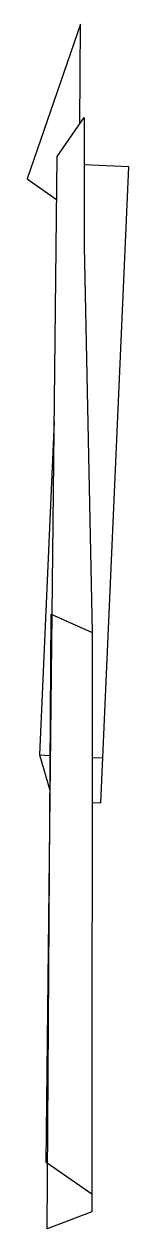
# Model space of a CAD drawing. Extents: x -0.082 to 0, y -0.014 to 0.948.
import ezdxf

# ---------------------------------------------------------------- set-up
doc = ezdxf.new("R2010")
doc.units = 0
doc.header["$LTSCALE"] = 2
doc.layers.get('0').update_dxf_attribs({"linetype": 'CONTINUOUS'})

msp = doc.modelspace()

# ---------------------------------------------------------------- linework, layer by layer
at = {"color": 0, "linetype": 'BYBLOCK'}
for p, q in [((-0.03887, 0.94778), (-0.08161, 0.82431)), ((-0.0394, 0.86825), (-0.03887, 0.94778)), ((-0.05755, 0.84208), (-0.03584, 0.87337)), ((-0.03584, 0.87337), (-0.03584, 0.7702)), ((-0.06629, 0.03937), (-0.05755, 0.84208)), ((0, 0.8339), (-0.03584, 0.83552)), ((-0.02255, 0.32639), (0, 0.8339)), ((-0.08161, 0.82431), (-0.05805, 0.80785)), ((-0.03584, 0.7702), (-0.02945, 0.46228)), ((-0.05985, 0.63034), (-0.07168, 0.36455)), ((-0.06545, -0.01363), (-0.06226, 0.47692)), ((-0.06226, 0.47692), (-0.02945, 0.46228)), ((-0.02945, 0.46228), (-0.02978, 0)), ((-0.07168, 0.36455), (-0.0631, 0.36415)), ((-0.07168, 0.36455), (-0.06327, 0.33659)), ((-0.02961, 0.36264), (-0.02086, 0.36233)), ((-0.02961, 0.3267), (-0.02255, 0.32639)), ((-0.02977, 0.01404), (-0.06629, 0.03937)), ((-0.02978, 0), (-0.06545, -0.01363))]:
    msp.add_line(p, q, dxfattribs=at)

doc.saveas('drawing.dxf')
